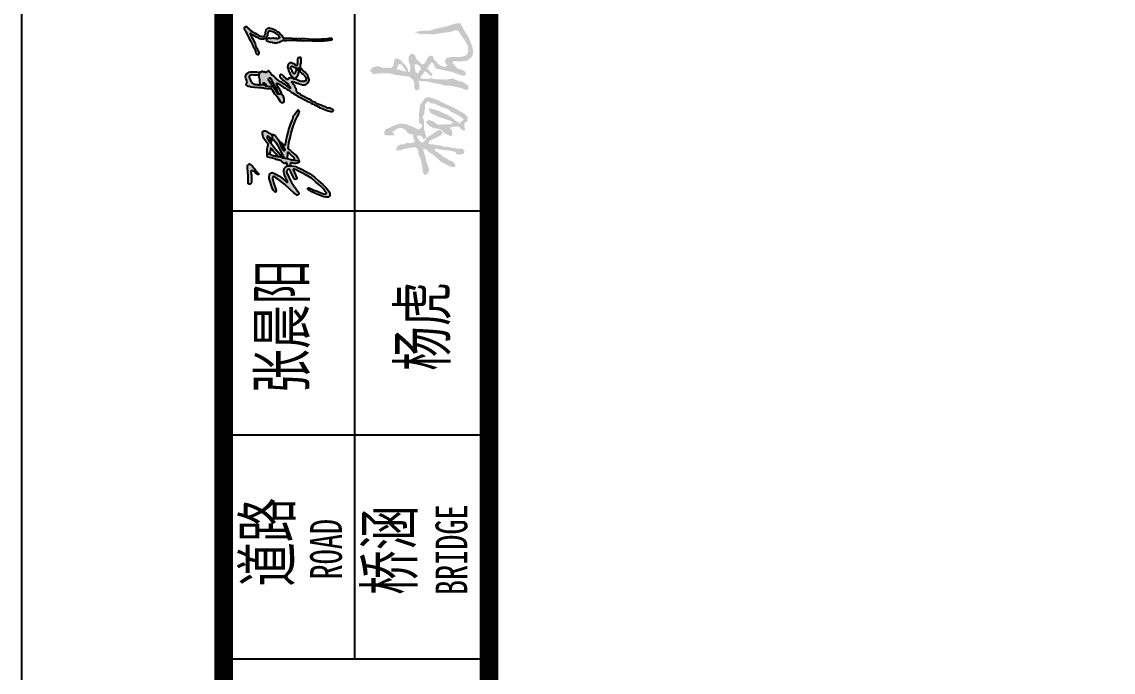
# Model space of a CAD drawing. Header units: millimetres. Extents: x 1621 to 2881, y 1542 to 1880.
# Drawn here: x 1621.2 to 1679.6, y 1617.6 to 1652.4 of the extents above; entities that cross this region are included whole.
import ezdxf

# ---------------------------------------------------------------- set-up
doc = ezdxf.new("R2010")
doc.units = ezdxf.units.MM
doc.styles.get("Standard").update_dxf_attribs({"font": '', "width": 0.7})
doc.styles.get('Standard').set_extended_font_data('仿宋_GB2312')

# ---------------------------------------------------------------- blocks, each defined once
blk = doc.blocks.new('tk')
for points in [[(12.548, -229.554), (12.532, -229.476), (12.502, -229.395), (12.438, -229.281), (12.405, -229.193), (12.367, -229.125), (12.335, -229.062), (12.305, -229.002), (12.282, -228.942), (12.248, -228.889), (12.194, -228.763), (12.143, -228.69), (12.093, -228.583), (12.054, -228.506), (12, -228.388), (11.975, -228.344), (11.963, -228.31), (11.933, -228.296), (11.926, -228.28), (11.924, -228.26), (11.921, -228.221), (11.921, -228.185), (11.934, -228.163), (11.952, -228.146), (11.973, -228.135), (11.994, -228.125), (12.022, -228.125), (12.04, -228.128), (12.049, -228.142), (12.056, -228.159), (12.065, -228.177), (12.087, -228.188), (12.105, -228.194), (12.136, -228.218), (12.153, -228.231), (12.177, -228.265), (12.222, -228.314), (12.252, -228.332), (12.278, -228.342), (12.294, -228.376), (12.308, -228.394), (12.335, -228.399), (12.394, -228.42), (12.431, -228.461), (12.484, -228.469), (12.571, -228.537), (12.65, -228.589), (12.703, -228.617), (12.759, -228.637), (12.801, -228.647), (12.873, -228.661), (12.915, -228.663), (12.95, -228.654), (12.971, -228.648), (12.989, -228.623), (13.009, -228.585), (13.038, -228.506), (13.046, -228.436), (13.06, -228.374), (13.07, -228.307), (13.087, -228.28), (13.11, -228.262), (13.148, -228.234), (13.176, -228.214), (13.214, -228.198), (13.247, -228.194), (13.295, -228.204), (13.378, -228.225), (13.442, -228.252), (13.535, -228.307), (13.587, -228.329), (13.625, -228.365), (13.75, -228.426), (13.858, -228.549), (13.889, -228.561), (13.898, -228.571), (13.902, -228.597), (13.929, -228.62), (13.945, -228.647), (13.949, -228.673), (13.962, -228.698), (13.976, -228.713), (13.997, -228.73), (14.02, -228.74), (14.046, -228.748), (14.08, -228.749), (14.11, -228.739), (14.156, -228.747), (14.195, -228.752), (14.294, -228.751), (14.342, -228.753), (14.367, -228.746), (14.385, -228.75), (14.427, -228.75), (14.463, -228.759), (14.499, -228.761), (14.56, -228.764), (14.601, -228.768), (14.659, -228.769), (14.71, -228.769), (14.737, -228.775), (14.767, -228.779), (14.798, -228.767), (14.826, -228.764), (14.862, -228.765), (14.889, -228.776), (14.933, -228.781), (14.968, -228.769), (15.052, -228.764), (15.163, -228.768), (15.34, -228.783), (15.585, -228.798), (15.732, -228.805), (15.797, -228.806), (15.942, -228.798), (16.061, -228.786), (16.194, -228.778), (16.263, -228.78), (16.384, -228.756), (16.45, -228.748), (16.526, -228.746), (16.573, -228.752), (16.594, -228.768), (16.602, -228.801), (16.59, -228.827), (16.573, -228.847), (16.547, -228.855), (16.506, -228.857), (16.449, -228.873), (16.361, -228.871), (16.317, -228.88), (16.168, -228.9), (16.091, -228.905), (15.953, -228.908), (15.756, -228.914), (15.564, -228.911), (15.302, -228.894), (15.088, -228.897), (14.721, -228.888), (14.325, -228.875), (14.159, -228.881), (14.099, -228.881), (14.054, -228.883), (14.018, -228.867), (13.981, -228.876), (13.911, -228.908), (13.782, -228.975), (13.676, -228.989), (13.623, -229.008), (13.532, -229.012), (13.454, -228.991), (13.394, -228.967), (13.311, -228.976), (13.261, -228.962), (13.166, -228.924), (13.106, -228.891), (13.092, -228.859), (13.107, -228.82), (13.13, -228.8), (13.178, -228.749), (13.218, -228.73), (13.271, -228.739), (13.368, -228.745), (13.453, -228.733), (13.504, -228.74), (13.564, -228.74), (13.625, -228.746), (13.658, -228.763), (13.717, -228.755), (13.76, -228.727), (13.805, -228.714), (13.816, -228.702), (13.8, -228.675), (13.763, -228.64), (13.728, -228.589), (13.691, -228.543), (13.639, -228.526), (13.585, -228.485), (13.504, -228.431), (13.422, -228.414), (13.369, -228.384), (13.283, -228.367), (13.232, -228.356), (13.2, -228.381), (13.182, -228.41), (13.164, -228.453), (13.156, -228.478), (13.141, -228.526), (13.152, -228.57), (13.144, -228.613), (13.122, -228.667), (13.1, -228.694), (13.062, -228.747), (13.024, -228.769), (12.986, -228.789), (12.931, -228.804), (12.857, -228.801), (12.794, -228.799), (12.738, -228.782), (12.708, -228.767), (12.654, -228.728), (12.518, -228.667), (12.391, -228.585), (12.33, -228.558), (12.281, -228.52), (12.248, -228.5), (12.222, -228.492), (12.214, -228.514), (12.215, -228.535), (12.237, -228.561), (12.259, -228.597), (12.294, -228.666), (12.378, -228.822), (12.491, -229.051), (12.514, -229.126), (12.529, -229.196), (12.583, -229.265), (12.613, -229.319), (12.621, -229.372), (12.654, -229.427), (12.679, -229.513), (12.689, -229.546), (12.686, -229.575), (12.676, -229.603), (12.666, -229.625), (12.656, -229.638), (12.641, -229.637), (12.614, -229.626), (12.592, -229.613), (12.576, -229.593), (12.56, -229.573)], [(14.908, -230.352), (14.906, -230.335), (14.911, -230.311), (14.912, -230.264), (14.912, -230.229), (14.913, -230.192), (14.924, -230.174), (14.926, -230.142), (14.927, -230.112), (14.949, -230.06), (14.948, -230.014), (14.949, -229.973), (14.954, -229.94), (14.946, -229.895), (14.943, -229.877), (14.944, -229.853), (14.947, -229.834), (14.939, -229.804), (14.932, -229.786), (14.912, -229.785), (14.883, -229.789), (14.858, -229.785), (14.836, -229.791), (14.807, -229.789), (14.784, -229.798), (14.766, -229.812), (14.758, -229.841), (14.764, -229.891), (14.761, -229.92), (14.76, -229.943), (14.756, -229.97), (14.749, -229.991), (14.746, -230.01), (14.748, -230.051), (14.748, -230.076), (14.743, -230.128), (14.743, -230.165), (14.743, -230.182), (14.721, -230.201), (14.703, -230.21), (14.683, -230.219), (14.659, -230.212), (14.648, -230.202), (14.637, -230.182), (14.626, -230.154), (14.613, -230.139), (14.59, -230.121), (14.55, -230.119), (14.521, -230.119), (14.486, -230.104), (14.456, -230.085), (14.432, -230.074), (14.404, -230.071), (14.38, -230.069), (14.35, -230.08), (14.341, -230.092), (14.31, -230.101), (14.293, -230.119), (14.262, -230.171), (14.244, -230.184), (14.247, -230.22), (14.24, -230.234), (14.227, -230.291), (14.238, -230.359), (14.248, -230.397), (14.277, -230.441), (14.279, -230.479), (14.292, -230.546), (14.32, -230.583), (14.341, -230.631), (14.383, -230.688), (14.408, -230.749), (14.451, -230.791), (14.469, -230.825), (14.489, -230.852), (14.513, -230.86), (14.551, -230.881), (14.591, -230.888), (14.625, -230.883), (14.657, -230.872), (14.684, -230.846), (14.716, -230.804), (14.784, -230.708), (14.811, -230.67), (14.812, -230.635), (14.811, -230.606), (14.822, -230.568), (14.837, -230.534), (14.847, -230.52), (14.858, -230.514), (14.702, -230.441), (14.683, -230.464), (14.673, -230.488), (14.656, -230.529), (14.635, -230.564), (14.631, -230.614), (14.593, -230.648), (14.572, -230.663), (14.554, -230.649), (14.515, -230.615), (14.481, -230.57), (14.468, -230.543), (14.469, -230.521), (14.463, -230.485), (14.444, -230.458), (14.403, -230.395), (14.382, -230.365), (14.377, -230.347), (14.383, -230.33), (14.39, -230.308), (14.407, -230.29), (14.412, -230.282), (14.417, -230.264), (14.425, -230.254), (14.437, -230.251), (14.459, -230.252), (14.502, -230.268), (14.511, -230.279), (14.546, -230.286), (14.569, -230.297), (14.635, -230.315), (14.666, -230.336), (14.69, -230.358)], [(12.01, -231.226), (12.024, -231.159), (12.052, -231.13), (12.063, -231.116), (12.059, -231.091), (12.049, -231.061), (12.017, -230.976), (11.998, -230.887), (11.978, -230.807), (11.965, -230.765), (11.971, -230.751), (11.976, -230.744), (11.986, -230.733), (12.003, -230.719), (12.011, -230.688), (12.026, -230.658), (12.041, -230.641), (12.056, -230.636), (12.072, -230.633), (12.08, -230.629), (12.087, -230.613), (12.091, -230.609), (12.1, -230.606), (12.115, -230.603), (12.156, -230.567), (12.194, -230.563), (12.247, -230.547), (12.328, -230.54), (12.473, -230.541), (12.563, -230.553), (12.643, -230.561), (12.71, -230.56), (12.74, -230.571), (12.668, -230.74), (12.652, -230.72), (12.626, -230.718), (12.608, -230.719), (12.496, -230.718), (12.423, -230.719), (12.337, -230.713), (12.273, -230.723), (12.193, -230.758), (12.169, -230.776), (12.162, -230.786), (12.176, -230.845), (12.197, -230.924), (12.24, -230.999), (12.261, -231.048), (12.273, -231.082), (12.304, -231.117), (12.336, -231.153), (12.375, -231.188), (12.409, -231.207), (12.443, -231.213), (12.463, -231.217), (12.496, -231.23), (12.523, -231.229), (12.547, -231.229), (12.573, -231.218), (12.6, -231.219), (12.612, -231.227), (12.651, -231.225), (12.67, -231.239), (12.707, -231.248), (12.729, -231.25), (12.762, -231.229), (12.951, -231.251), (12.964, -231.257), (12.996, -231.252), (13.01, -231.256), (13.024, -231.272), (13.043, -231.29), (13.465, -231.359), (13.596, -231.558), (13.689, -231.686), (13.692, -231.712), (13.695, -231.733), (13.706, -231.741), (13.724, -231.729), (13.733, -231.718), (13.907, -231.726), (13.966, -231.823), (14.026, -231.983), (14.031, -232.149), (14.006, -232.188), (13.972, -232.214), (13.891, -232.203), (13.847, -232.152), (13.794, -232.067), (13.735, -231.976), (13.664, -231.893), (13.589, -231.798), (13.541, -231.743), (13.497, -231.661), (13.438, -231.566), (13.402, -231.505), (13.381, -231.479), (13.356, -231.47), (13.33, -231.463), (13.273, -231.464), (13.172, -231.464), (13.131, -231.451), (13.068, -231.445), (12.996, -231.439), (12.937, -231.425), (12.891, -231.422), (12.84, -231.408), (12.768, -231.403), (12.664, -231.406), (12.471, -231.392), (12.284, -231.366), (12.239, -231.344), (12.178, -231.336), (12.112, -231.336), (12.076, -231.322), (12.035, -231.283), (12.018, -231.258)], [(12.668, -230.74), (12.693, -230.799), (12.702, -230.874), (12.716, -230.973), (12.724, -231.016), (12.728, -231.089), (12.735, -231.184), (12.762, -231.229), (12.951, -231.251), (12.946, -231.215), (12.94, -231.185), (12.934, -231.16), (12.938, -231.147), (12.943, -231.136), (12.956, -231.128), (12.97, -231.132), (12.99, -231.149), (13.011, -231.17), (13.038, -231.194), (13.052, -231.205), (13.052, -231.235), (13.051, -231.264), (13.043, -231.29), (13.465, -231.359), (13.438, -231.316), (13.406, -231.28), (13.36, -231.208), (13.318, -231.161), (13.27, -231.063), (13.239, -231.039), (13.229, -231.01), (13.218, -230.978), (13.2, -230.956), (13.204, -230.941), (13.223, -230.905), (13.247, -230.879), (13.262, -230.87), (13.287, -230.87), (13.303, -230.885), (13.342, -230.934), (13.362, -230.962), (13.367, -231.016), (13.416, -231.101), (13.467, -231.185), (13.5, -231.239), (13.535, -231.291), (13.559, -231.339), (13.608, -231.427), (13.639, -231.47), (13.641, -231.518), (13.665, -231.557), (13.674, -231.58), (13.67, -231.606), (13.669, -231.615), (13.68, -231.627), (13.698, -231.651), (13.717, -231.674), (13.727, -231.693), (13.733, -231.718), (13.907, -231.726), (13.894, -231.679), (13.844, -231.587), (13.823, -231.534), (13.807, -231.489), (13.742, -231.403), (13.714, -231.358), (13.684, -231.311), (13.665, -231.249), (13.628, -231.211), (13.627, -231.188), (13.628, -231.166), (13.642, -231.161), (13.664, -231.162), (13.684, -231.168), (13.718, -231.172), (13.761, -231.197), (13.778, -231.208), (13.822, -231.232), (13.865, -231.271), (13.918, -231.31), (13.985, -231.365), (14.091, -231.42), (14.144, -231.461), (14.208, -231.491), (14.319, -231.552), (14.367, -231.58), (14.424, -231.628), (14.484, -231.664), (14.55, -231.706), (14.635, -231.755), (14.698, -231.798), (14.739, -231.826), (14.829, -231.884), (14.921, -231.929), (15.078, -232.017), (15.182, -232.06), (15.3, -232.131), (15.39, -232.179), (15.498, -232.242), (15.605, -232.276), (15.673, -232.314), (15.782, -232.373), (15.888, -232.424), (15.973, -232.471), (16.099, -232.512), (16.168, -232.55), (16.291, -232.603), (16.401, -232.632), (16.46, -232.645), (16.494, -232.659), (16.541, -232.665), (16.577, -232.666), (16.626, -232.665), (16.651, -232.637), (16.664, -232.622), (16.674, -232.617), (16.679, -232.608), (16.674, -232.594), (16.648, -232.57), (16.621, -232.547), (16.577, -232.538), (16.552, -232.533), (16.516, -232.504), (16.445, -232.483), (16.399, -232.499), (16.362, -232.492), (16.275, -232.423), (16.171, -232.4), (16.094, -232.371), (15.996, -232.328), (15.806, -232.254), (15.714, -232.181), (15.589, -232.147), (15.479, -232.069), (15.228, -231.943), (15.062, -231.847), (15, -231.822), (14.936, -231.797), (14.877, -231.728), (14.8, -231.69), (14.722, -231.641), (14.697, -231.553), (14.681, -231.439), (14.624, -231.394), (14.61, -231.313), (14.583, -231.266), (14.54, -231.22), (14.503, -231.149), (14.48, -231.124), (14.461, -231.11), (14.461, -231.091), (14.473, -231.079), (14.49, -231.073), (14.513, -231.076), (14.558, -231.088), (14.597, -231.095), (14.657, -231.127), (14.684, -231.142), (14.716, -231.154), (14.792, -231.16), (14.835, -231.193), (14.92, -231.203), (15.042, -231.24), (15.127, -231.249), (15.152, -231.242), (15.224, -231.205), (15.271, -231.169), (15.328, -231.104), (15.362, -231.054), (15.375, -231.017), (15.384, -230.947), (15.364, -230.913), (15.333, -230.817), (15.305, -230.741), (15.248, -230.665), (15.197, -230.617), (15.159, -230.572), (15.03, -230.451), (14.967, -230.395), (14.94, -230.368), (14.908, -230.352), (14.858, -230.514), (14.884, -230.519), (14.922, -230.574), (14.977, -230.612), (15.061, -230.68), (15.133, -230.751), (15.176, -230.807), (15.213, -230.867), (15.214, -230.934), (15.209, -230.989), (15.213, -231.024), (15.199, -231.033), (15.15, -231.052), (15.114, -231.07), (15.049, -231.068), (14.999, -231.055), (14.933, -231.062), (14.879, -231.046), (14.813, -231.017), (14.75, -230.988), (14.713, -230.966), (14.676, -230.944), (14.659, -230.935), (14.631, -230.936), (14.61, -230.936), (14.599, -230.94), (14.582, -230.943), (14.562, -230.938), (14.543, -230.93), (14.504, -230.904), (14.487, -230.887), (14.468, -230.878), (14.436, -230.876), (14.397, -230.868), (14.38, -230.862), (14.361, -230.866), (14.339, -230.875), (14.319, -230.883), (14.301, -230.889), (14.273, -230.91), (14.256, -230.933), (14.239, -230.966), (14.212, -230.966), (14.193, -230.963), (14.178, -230.948), (14.137, -230.916), (14.123, -230.889), (14.099, -230.862), (14.065, -230.847), (14.02, -230.794), (13.986, -230.77), (13.93, -230.704), (13.871, -230.69), (13.854, -230.689), (13.84, -230.694), (13.821, -230.707), (13.809, -230.72), (13.808, -230.753), (13.811, -230.779), (13.817, -230.808), (13.836, -230.843), (13.852, -230.873), (13.877, -230.895), (13.913, -230.924), (13.94, -230.953), (13.978, -230.973), (14.028, -231.031), (14.081, -231.068), (14.138, -231.122), (14.195, -231.169), (14.214, -231.179), (14.236, -231.183), (14.254, -231.187), (14.259, -231.197), (14.253, -231.222), (14.252, -231.246), (14.26, -231.265), (14.286, -231.28), (14.298, -231.292), (14.303, -231.314), (14.309, -231.332), (14.328, -231.338), (14.342, -231.36), (14.349, -231.376), (14.366, -231.385), (14.378, -231.398), (14.386, -231.419), (14.38, -231.431), (14.358, -231.436), (14.338, -231.435), (14.324, -231.413), (14.302, -231.386), (14.29, -231.374), (14.252, -231.358), (14.229, -231.343), (14.209, -231.324), (14.169, -231.292), (14.134, -231.265), (14.119, -231.262), (14.104, -231.249), (14.097, -231.234), (14.075, -231.224), (14.036, -231.201), (14.005, -231.194), (13.994, -231.187), (13.982, -231.168), (13.958, -231.144), (13.944, -231.13), (13.84, -231.075), (13.787, -231.041), (13.744, -231.006), (13.704, -230.971), (13.668, -230.97), (13.65, -230.962), (13.637, -230.946), (13.628, -230.92), (13.611, -230.908), (13.596, -230.907), (13.592, -230.891), (13.589, -230.878), (13.58, -230.871), (13.572, -230.872), (13.563, -230.862), (13.563, -230.851), (13.52, -230.809), (13.488, -230.775), (13.462, -230.762), (13.416, -230.737), (13.408, -230.731), (13.401, -230.731), (13.393, -230.733), (13.383, -230.733), (13.379, -230.723), (13.379, -230.711), (13.361, -230.681), (13.353, -230.652), (13.327, -230.624), (13.285, -230.607), (13.273, -230.589), (13.273, -230.561), (13.262, -230.547), (13.232, -230.516), (13.217, -230.503), (13.192, -230.503), (13.177, -230.507), (13.159, -230.52), (13.12, -230.548), (13.097, -230.558), (13.087, -230.573), (13.08, -230.587), (13.061, -230.592), (13.038, -230.589), (13.014, -230.574), (12.97, -230.551), (12.948, -230.553), (12.93, -230.558), (12.905, -230.555), (12.898, -230.551), (12.9, -230.536), (12.89, -230.521), (12.874, -230.522), (12.853, -230.527), (12.843, -230.531), (12.837, -230.537), (12.822, -230.556), (12.796, -230.569), (12.773, -230.575), (12.756, -230.576), (12.74, -230.571)], [(14.908, -230.352), (14.858, -230.514), (14.702, -230.441), (14.701, -230.417), (14.689, -230.391), (14.682, -230.38), (14.685, -230.367), (14.69, -230.358)], [(13.418, -234.167), (13.443, -234.163), (13.457, -234.164), (13.473, -234.178), (13.506, -234.208), (13.55, -234.26), (13.609, -234.345), (13.659, -234.434), (13.761, -234.605), (13.883, -234.86), (13.969, -235.026), (14.005, -235.072), (14.014, -235.112), (14.005, -235.153), (14.271, -235.209), (14.224, -235.171), (14.215, -235.152), (14.223, -235.086), (14.23, -235.025), (14.236, -234.908), (14.231, -234.871), (14.236, -234.853), (14.241, -234.842), (14.253, -234.843), (14.267, -234.853), (14.312, -234.895), (14.397, -234.994), (14.465, -235.061), (14.536, -235.125), (14.577, -235.183), (14.583, -235.209), (14.576, -235.243), (14.57, -235.276), (14.837, -235.308), (14.822, -235.264), (14.802, -235.195), (14.782, -235.148), (14.736, -235.096), (14.693, -235.036), (14.609, -234.953), (14.537, -234.909), (14.429, -234.821), (14.337, -234.731), (14.295, -234.689), (14.271, -234.656), (14.256, -234.629), (14.268, -234.552), (14.298, -234.338), (14.344, -234.159), (14.411, -233.838), (14.466, -233.638), (14.516, -233.469), (14.558, -233.365), (14.65, -233.143), (14.742, -232.956), (14.808, -232.826), (14.832, -232.771), (14.852, -232.708), (14.858, -232.67), (14.851, -232.646), (14.837, -232.628), (14.812, -232.605), (14.794, -232.604), (14.776, -232.603), (14.742, -232.634), (14.715, -232.685), (14.646, -232.783), (14.593, -232.854), (14.535, -232.904), (14.509, -232.942), (14.502, -232.98), (14.487, -233.077), (14.451, -233.154), (14.394, -233.279), (14.363, -233.359), (14.326, -233.479), (14.281, -233.621), (14.252, -233.723), (14.203, -233.913), (14.168, -234.08), (14.138, -234.233), (14.127, -234.286), (14.121, -234.358), (14.103, -234.412), (14.089, -234.442), (14.078, -234.466), (14.07, -234.474), (14.056, -234.474), (14.041, -234.472), (14.031, -234.458), (13.998, -234.605), (14.018, -234.624), (14.042, -234.649), (14.062, -234.677), (14.077, -234.699), (14.077, -234.724), (14.066, -234.758), (14.047, -234.774), (14.029, -234.778), (14.012, -234.767), (14.003, -234.753), (13.971, -234.714), (13.951, -234.672), (13.922, -234.601), (13.902, -234.539), (13.787, -234.28), (13.726, -234.193), (13.681, -234.124), (13.633, -234.059), (13.577, -233.994), (13.541, -233.965), (13.509, -233.944), (13.482, -233.934), (13.455, -233.928), (13.427, -233.923), (13.385, -233.919)], [(13.128, -234.945), (13.135, -234.813), (13.14, -234.66), (13.155, -234.587), (13.174, -234.534), (13.179, -234.519), (13.178, -234.436), (13.16, -234.378), (13.09, -234.32), (13.043, -234.243), (12.983, -234.165), (12.926, -234.069), (12.891, -233.964), (12.875, -233.863), (12.882, -233.811), (12.89, -233.782), (12.903, -233.743), (12.925, -233.722), (12.948, -233.705), (12.99, -233.706), (13.039, -233.712), (13.079, -233.723), (13.112, -233.746), (13.203, -233.817), (13.295, -233.855), (13.385, -233.919), (13.418, -234.167), (13.295, -234.075), (13.226, -234.032), (13.191, -234.007), (13.162, -233.995), (13.145, -233.994), (13.133, -234.013), (13.131, -234.04), (13.14, -234.088), (13.177, -234.159), (13.2, -234.199), (13.226, -234.241), (13.359, -234.406), (13.477, -234.546), (13.596, -234.702), (13.819, -234.975), (13.904, -235.109), (13.726, -235.073), (13.664, -235.019), (13.594, -234.947), (13.476, -234.813), (13.41, -234.737), (13.363, -234.673), (13.343, -234.649), (13.32, -234.647), (13.304, -234.654), (13.304, -234.68), (13.302, -234.731), (13.287, -234.822), (13.257, -234.935), (13.194, -234.93), (13.156, -234.932)], [(13.345, -234.388), (13.342, -234.345), (13.35, -234.3), (13.352, -234.268), (13.373, -234.24), (13.388, -234.196), (13.418, -234.167), (13.295, -234.075), (13.284, -234.116), (13.256, -234.172), (13.242, -234.2), (13.226, -234.241)], [(13.998, -234.605), (13.972, -234.581), (13.942, -234.563), (13.926, -234.564), (13.911, -234.567), (13.902, -234.539), (13.787, -234.28), (13.826, -234.297), (13.867, -234.333), (13.935, -234.388), (13.979, -234.424), (14.031, -234.458)], [(14.227, -235.576), (14.198, -235.494), (14.191, -235.473), (14.193, -235.434), (14.173, -235.409), (14.131, -235.422), (14.099, -235.447), (14.051, -235.452), (14.005, -235.42), (13.941, -235.36), (13.886, -235.305), (13.819, -235.292), (13.722, -235.26), (13.657, -235.252), (13.535, -235.211), (13.409, -235.171), (13.255, -235.137), (13.176, -235.118), (13.128, -235.05), (13.128, -234.945), (13.156, -234.932), (13.194, -234.93), (13.24, -234.934), (13.257, -234.935), (13.295, -234.965), (13.323, -234.989), (13.352, -234.999), (13.408, -235.029), (13.478, -235.035), (13.541, -235.048), (13.595, -235.075), (13.663, -235.072), (13.726, -235.073), (13.765, -235.079), (13.841, -235.097), (13.904, -235.109), (13.921, -235.133), (13.928, -235.147), (13.953, -235.148), (13.994, -235.15), (14.271, -235.209), (14.339, -235.227), (14.4, -235.238), (14.441, -235.251), (14.515, -235.268), (14.57, -235.276), (14.837, -235.308), (14.841, -235.345), (14.823, -235.403), (14.79, -235.421), (14.743, -235.446), (14.642, -235.456), (14.559, -235.448), (14.503, -235.436), (14.455, -235.422), (14.434, -235.407), (14.399, -235.416), (14.377, -235.438), (14.37, -235.463), (14.382, -235.513), (14.402, -235.58)], [(12.109, -236.487), (12.116, -236.35), (12.111, -236.157), (12.094, -235.886), (12.081, -235.709), (12.085, -235.601), (12.105, -235.539), (12.146, -235.488), (12.188, -235.479), (12.229, -235.49), (12.283, -235.551), (12.338, -235.607), (12.445, -235.743), (12.511, -235.828), (12.603, -235.925), (12.68, -236.004), (12.681, -236.027), (12.667, -236.048), (12.626, -236.04), (12.561, -235.997), (12.51, -235.953), (12.439, -235.886), (12.392, -235.865), (12.348, -235.852), (12.301, -235.846), (12.282, -235.852), (12.271, -235.884), (12.261, -235.925), (12.271, -235.998), (12.287, -236.076), (12.289, -236.23), (12.291, -236.41), (12.286, -236.453), (12.262, -236.53), (12.228, -236.562), (12.169, -236.565), (12.14, -236.545), (12.115, -236.505)], [(13.545, -236.98), (13.462, -236.905), (13.417, -236.808), (13.361, -236.643), (13.291, -236.411), (13.239, -236.263), (13.243, -236.181), (13.251, -236.064), (13.283, -236.016), (13.317, -235.966), (13.371, -235.947), (13.404, -235.938), (13.441, -235.947), (13.492, -235.967), (13.557, -236.001), (13.784, -236.14), (13.942, -236.248), (14.061, -236.35), (14.143, -236.418), (14.17, -236.452), (14.181, -236.455), (14.195, -236.455), (14.209, -236.454), (14.215, -236.448), (14.222, -236.43), (14.22, -236.394), (14.173, -236.297), (14.085, -236.11), (14.039, -235.988), (14.028, -235.915), (14.023, -235.847), (14.021, -235.802), (14.041, -235.722), (14.095, -235.668), (14.16, -235.608), (14.193, -235.589), (14.227, -235.576), (14.402, -235.58), (14.545, -235.595), (14.66, -235.619), (14.745, -235.666), (14.869, -235.709), (15.013, -235.774), (15.167, -235.866), (15.39, -235.997), (15.555, -236.106), (15.682, -236.21), (15.886, -236.382), (16.117, -236.581), (16.287, -236.763), (16.429, -236.942), (16.487, -237.058), (16.493, -237.087), (16.49, -237.193), (16.401, -237.253), (16.294, -237.259), (16.165, -237.238), (16.02, -237.195), (15.721, -237.061), (15.516, -236.972), (15.409, -236.905), (15.324, -236.852), (15.3, -236.833), (15.296, -236.812), (15.301, -236.788), (15.314, -236.775), (15.339, -236.763), (15.364, -236.764), (15.48, -236.811), (15.622, -236.882), (15.805, -236.945), (15.971, -237.011), (16.06, -237.046), (16.165, -237.081), (16.233, -237.09), (16.277, -237.081), (16.298, -237.059), (16.299, -237.029), (16.244, -236.961), (16.126, -236.791), (16.004, -236.661), (15.921, -236.592), (15.718, -236.434), (15.497, -236.244), (15.17, -236.052), (14.848, -235.879), (14.697, -235.805), (14.624, -235.778), (14.571, -235.763), (14.549, -235.765), (14.529, -235.771), (14.532, -235.793), (14.539, -235.832), (14.619, -235.968), (14.674, -236.116), (14.714, -236.245), (14.711, -236.28), (14.681, -236.303), (14.635, -236.32), (14.587, -236.302), (14.57, -236.271), (14.522, -236.165), (14.445, -236.006), (14.379, -235.887), (14.363, -235.813), (14.323, -235.769), (14.289, -235.768), (14.241, -235.774), (14.206, -235.805), (14.183, -235.857), (14.175, -235.913), (14.192, -235.955), (14.3, -236.187), (14.44, -236.466), (14.565, -236.649), (14.671, -236.797), (14.779, -236.952), (14.814, -236.992), (14.831, -237.088), (14.735, -237.16), (14.568, -237.023), (14.385, -236.86), (14.052, -236.555), (13.763, -236.339), (13.54, -236.176), (13.481, -236.157), (13.456, -236.157), (13.443, -236.186), (13.426, -236.26), (13.471, -236.465), (13.563, -236.732), (13.608, -236.899), (13.592, -236.987)]]:
    blk.add_hatch(color=256).paths.add_polyline_path(points)
h = blk.add_hatch(color=256)
h.paths.add_polyline_path([(21.355, -233.568), (21.242, -233.642), (21.116, -233.584), (20.98, -233.51), (20.798, -233.445), (20.562, -233.348), (20.323, -233.326), (20.165, -233.335), (20.014, -233.402), (19.901, -233.427), (19.803, -233.473), (19.689, -233.541), (19.565, -233.589), (19.473, -233.608), (19.407, -233.745), (19.407, -233.91), (19.473, -233.956), (19.604, -233.956), (19.808, -233.954), (19.947, -233.938), (19.947, -233.871), (19.86, -233.807), (19.835, -233.738), (19.906, -233.737), (19.979, -233.691), (20.057, -233.613), (20.196, -233.557), (20.361, -233.559), (20.416, -233.609), (20.542, -233.644), (20.599, -233.769), (20.711, -233.851), (20.784, -233.851), (20.853, -233.916), (20.945, -233.908), (20.96, -233.984), (20.96, -234.108), (21.043, -234.203), (21.002, -234.32), (20.784, -234.374), (20.604, -234.35), (20.449, -234.436), (20.312, -234.421), (20.081, -234.535), (20.031, -234.744), (20.264, -234.753), (20.409, -234.687), (20.585, -234.661), (20.734, -234.621), (20.896, -234.599), (21.063, -234.599), (21.164, -234.661), (21.226, -234.806), (21.239, -235.004), (21.305, -235.118), (21.345, -235.236), (21.402, -235.456), (21.433, -235.698), (21.454, -235.891), (21.551, -236.067), (21.683, -236.028), (21.78, -235.913), (21.793, -235.768), (21.731, -235.575), (21.652, -235.351), (21.608, -235.135), (21.547, -234.92), (21.485, -234.74), (21.49, -234.661), (21.626, -234.696), (21.771, -234.827), (21.994, -234.976), (22.237, -235.187), (22.435, -235.361), (22.603, -235.461), (22.771, -235.535), (22.995, -235.641), (23.162, -235.647), (23.212, -235.523), (23.063, -235.343), (22.876, -235.281), (22.696, -235.156), (22.504, -235.057), (22.305, -234.877), (22.187, -234.821), (22.088, -234.734), (22.137, -234.659), (22.423, -234.715), (22.678, -234.74), (22.932, -234.777), (23.193, -234.827), (23.262, -234.951), (23.473, -234.982), (23.641, -234.933), (23.701, -234.812), (23.597, -234.664), (23.311, -234.664), (23.124, -234.625), (22.806, -234.576), (22.542, -234.543), (22.377, -234.477), (22.174, -234.471), (22.031, -234.427), (21.883, -234.433), (21.773, -234.4), (21.8, -234.257), (21.938, -234.191), (22.229, -234.048), (22.41, -233.949), (22.52, -233.883), (22.481, -233.707), (22.311, -233.663), (22.157, -233.751), (21.91, -233.927), (21.685, -234.064), (21.57, -234.218), (21.537, -234.312), (21.372, -234.317), (21.295, -234.257), (21.196, -234.108), (21.147, -233.96), (21.261, -233.962), (21.382, -233.981), (21.449, -234.083), (21.535, -234.149), (21.587, -234.11), (21.639, -234.06), (21.647, -233.979), (21.593, -233.862), (21.554, -233.698), (21.525, -233.536), (21.52, -233.403), (21.52, -233.155), (21.486, -233.057), (21.463, -232.935), (21.541, -232.834), (21.541, -232.716), (21.579, -232.514), (21.579, -232.282), (21.69, -232.152), (21.793, -232.152), (21.926, -232.24), (22.113, -232.247), (22.254, -232.335), (22.543, -232.457), (22.768, -232.522), (22.981, -232.689), (23.237, -232.811), (23.496, -232.964), (23.663, -233.113), (23.554, -233.175), (23.433, -233.313), (23.256, -233.193), (23.054, -233.029), (22.899, -232.913), (22.735, -232.831), (22.468, -232.719), (22.3, -232.632), (21.929, -232.52), (21.757, -232.52), (21.856, -232.719), (22.033, -232.831), (22.304, -232.956), (22.584, -233.055), (22.95, -233.175), (23.071, -233.275), (22.955, -233.348), (22.8, -233.365), (22.64, -233.365), (22.477, -233.365), (22.313, -233.391), (22.179, -233.322), (22.033, -233.206), (21.826, -233.132), (21.684, -233.163), (21.645, -233.292), (21.826, -233.451), (22.046, -233.568), (22.284, -233.594), (22.406, -233.637), (22.495, -233.666), (22.57, -233.803), (22.781, -233.917), (23.008, -234.002), (23.055, -233.813), (22.984, -233.646), (22.9, -233.547), (22.999, -233.509), (23.148, -233.485), (23.312, -233.485), (23.394, -233.483), (23.507, -233.613), (23.653, -233.709), (23.755, -233.668), (23.706, -233.582), (23.706, -233.486), (23.679, -233.424), (23.679, -233.321), (23.773, -233.221), (23.864, -233.199), (23.871, -232.978), (23.712, -232.801), (23.441, -232.649), (23.251, -232.541), (22.977, -232.394), (22.767, -232.313), (22.512, -232.188), (22.305, -232.083), (22.134, -232.01), (21.888, -231.929), (21.685, -231.909), (21.536, -232.002), (21.522, -232.059), (21.454, -232.146), (21.353, -232.265), (21.303, -232.384), (21.283, -232.563), (21.267, -232.742), (21.262, -232.969), (21.259, -233.054), (21.258, -233.103), (21.25, -233.266), (21.276, -233.32), (21.332, -233.309), (21.401, -233.358), (21.429, -233.454)])
h.paths.add_polyline_path([(20.851, -229.558), (20.702, -229.747), (20.702, -229.97), (20.773, -230.153), (20.796, -230.336), (20.771, -230.536), (20.676, -230.536), (20.662, -230.402), (20.548, -230.196), (20.396, -230.064), (20.299, -229.93), (20.051, -229.821), (19.949, -229.892), (19.915, -230.056), (19.878, -230.206), (19.804, -230.317), (19.5, -230.318), (19.284, -230.318), (19.065, -230.237), (18.791, -230.309), (18.629, -230.489), (18.802, -230.666), (19.225, -230.632), (19.673, -230.624), (20.063, -230.732), (20.375, -230.752), (20.567, -230.781), (20.751, -230.802), (20.837, -230.896), (20.951, -230.99), (21, -231.121), (21.013, -231.403), (21.062, -231.525), (21.197, -231.534), (21.29, -231.439), (21.274, -231.227), (21.242, -231.066), (21.252, -231.021), (21.384, -231.053), (21.684, -231.065), (21.911, -231.11), (22.112, -231.158), (22.381, -231.198), (22.651, -231.29), (22.943, -231.29), (23.218, -231.35), (23.531, -231.417), (23.698, -231.498), (23.896, -231.498), (23.896, -231.29), (23.632, -231.112), (23.333, -231.021), (23.039, -230.899), (22.709, -230.96), (22.401, -230.956), (22.16, -230.946), (21.869, -230.888), (21.734, -230.938), (21.62, -230.921), (21.483, -230.921), (21.378, -230.904), (21.336, -230.82), (21.388, -230.761), (21.493, -230.643), (21.524, -230.559), (21.575, -230.516), (21.653, -230.562), (21.772, -230.662), (21.837, -230.742), (21.973, -230.776), (21.971, -230.662), (21.847, -230.521), (21.731, -230.4), (21.656, -230.4), (21.753, -230.289), (21.854, -230.124), (21.937, -230.026), (22.025, -230.093), (22.095, -230.265), (22.187, -230.369), (22.513, -230.446), (22.979, -230.542), (23.231, -230.63), (23.492, -230.726), (23.68, -230.758), (23.79, -230.661), (23.697, -230.513), (23.57, -230.447), (23.314, -230.365), (23.196, -230.234), (23.061, -230.079), (23.061, -229.997), (23.213, -229.982), (23.481, -229.999), (23.869, -229.938), (24.094, -229.725), (24.171, -229.461), (24.103, -229.176), (23.979, -228.852), (23.852, -228.593), (23.724, -228.41), (23.571, -228.124), (23.46, -227.933), (23.166, -227.972), (22.811, -228.098), (22.478, -228.168), (22.095, -228.255), (21.834, -228.343), (21.494, -228.347), (21.205, -228.381), (21.016, -228.469), (21.167, -228.469), (21.347, -228.536), (21.641, -228.519), (21.951, -228.548), (22.169, -228.519), (22.408, -228.481), (22.668, -228.443), (22.924, -228.418), (23.217, -228.318), (23.372, -228.36), (23.469, -228.532), (23.676, -228.813), (23.794, -228.988), (23.872, -229.199), (23.896, -229.456), (23.807, -229.662), (23.522, -229.746), (23.055, -229.746), (22.749, -229.799), (22.632, -229.986), (22.689, -230.101), (22.777, -230.188), (22.694, -230.278), (22.492, -230.244), (22.305, -230.147), (22.162, -229.99), (22.043, -229.859), (22.021, -229.717), (21.863, -229.677), (21.737, -229.777), (21.648, -229.936), (21.575, -230.091), (21.426, -230.162), (21.271, -230.014), (21.132, -229.878), (21.032, -229.632)])
h.paths.add_polyline_path([(21.077, -230.563), (21.026, -230.283), (21.028, -230.161), (21.139, -230.134), (21.234, -230.202), (21.327, -230.281), (21.364, -230.396), (21.273, -230.514), (21.192, -230.636)], flags=16)
h.paths.add_polyline_path([(20.56, -230.544), (20.432, -230.517), (20.207, -230.428), (20.094, -230.428), (20.076, -230.391), (20.126, -230.228), (20.215, -230.122), (20.333, -230.174), (20.417, -230.3), (20.526, -230.428)], flags=16)
for p, q in [((17.8, -10), (17.8, -262)), ((25, -238), (10.8, -238)), ((25, -250), (10.8, -250)), ((25, -262), (10.8, -262))]:
    blk.add_line(p, q)
at = {"color": 7, "true_color": 0xffffff, "flags": 128}
blk.add_lwpolyline([(420, -297), (0, -297), (0, 0), (420, 0)], close=True, dxfattribs=at)
at = {"const_width": 1}
blk.add_lwpolyline([(25, -287), (10.8, -287), (10.8, -10), (25, -10)], dxfattribs=at)
at = {"const_width": 1, "flags": 128}
blk.add_lwpolyline([(410, -10), (25, -10), (25, -287), (410, -287)], close=True, dxfattribs=at)
for points in [[(12.548, -229.554), (12.532, -229.476), (12.502, -229.395), (12.438, -229.281), (12.405, -229.193), (12.367, -229.125), (12.335, -229.062), (12.305, -229.002), (12.282, -228.942), (12.248, -228.889), (12.194, -228.763), (12.143, -228.69), (12.093, -228.583), (12.054, -228.506), (12, -228.388), (11.975, -228.344), (11.963, -228.31), (11.933, -228.296), (11.926, -228.28), (11.924, -228.26), (11.921, -228.221), (11.921, -228.185), (11.934, -228.163), (11.952, -228.146), (11.973, -228.135), (11.994, -228.125), (12.022, -228.125), (12.04, -228.128), (12.049, -228.142), (12.056, -228.159), (12.065, -228.177), (12.087, -228.188), (12.105, -228.194), (12.136, -228.218), (12.153, -228.231), (12.177, -228.265), (12.222, -228.314), (12.252, -228.332), (12.278, -228.342), (12.294, -228.376), (12.308, -228.394), (12.335, -228.399), (12.394, -228.42), (12.431, -228.461), (12.484, -228.469), (12.571, -228.537), (12.65, -228.589), (12.703, -228.617), (12.759, -228.637), (12.801, -228.647), (12.873, -228.661), (12.915, -228.663), (12.95, -228.654), (12.971, -228.648), (12.989, -228.623), (13.009, -228.585), (13.038, -228.506), (13.046, -228.436), (13.06, -228.374), (13.07, -228.307), (13.087, -228.28), (13.11, -228.262), (13.148, -228.234), (13.176, -228.214), (13.214, -228.198), (13.247, -228.194), (13.295, -228.204), (13.378, -228.225), (13.442, -228.252), (13.535, -228.307), (13.587, -228.329), (13.625, -228.365), (13.75, -228.426), (13.858, -228.549), (13.889, -228.561), (13.898, -228.571), (13.902, -228.597), (13.929, -228.62), (13.945, -228.647), (13.949, -228.673), (13.962, -228.698), (13.976, -228.713), (13.997, -228.73), (14.02, -228.74), (14.046, -228.748), (14.08, -228.749), (14.11, -228.739), (14.156, -228.747), (14.195, -228.752), (14.294, -228.751), (14.342, -228.753), (14.367, -228.746), (14.385, -228.75), (14.427, -228.75), (14.463, -228.759), (14.499, -228.761), (14.56, -228.764), (14.601, -228.768), (14.659, -228.769), (14.71, -228.769), (14.737, -228.775), (14.767, -228.779), (14.798, -228.767), (14.826, -228.764), (14.862, -228.765), (14.889, -228.776), (14.933, -228.781), (14.968, -228.769), (15.052, -228.764), (15.163, -228.768), (15.34, -228.783), (15.585, -228.798), (15.732, -228.805), (15.797, -228.806), (15.942, -228.798), (16.061, -228.786), (16.194, -228.778), (16.263, -228.78), (16.384, -228.756), (16.45, -228.748), (16.526, -228.746), (16.573, -228.752), (16.594, -228.768), (16.602, -228.801), (16.59, -228.827), (16.573, -228.847), (16.547, -228.855), (16.506, -228.857), (16.449, -228.873), (16.361, -228.871), (16.317, -228.88), (16.168, -228.9), (16.091, -228.905), (15.953, -228.908), (15.756, -228.914), (15.564, -228.911), (15.302, -228.894), (15.088, -228.897), (14.721, -228.888), (14.325, -228.875), (14.159, -228.881), (14.099, -228.881), (14.054, -228.883), (14.018, -228.867), (13.981, -228.876), (13.911, -228.908), (13.782, -228.975), (13.676, -228.989), (13.623, -229.008), (13.532, -229.012), (13.454, -228.991), (13.394, -228.967), (13.311, -228.976), (13.261, -228.962), (13.166, -228.924), (13.106, -228.891), (13.092, -228.859), (13.107, -228.82), (13.13, -228.8), (13.178, -228.749), (13.218, -228.73), (13.271, -228.739), (13.368, -228.745), (13.453, -228.733), (13.504, -228.74), (13.564, -228.74), (13.625, -228.746), (13.658, -228.763), (13.717, -228.755), (13.76, -228.727), (13.805, -228.714), (13.816, -228.702), (13.8, -228.675), (13.763, -228.64), (13.728, -228.589), (13.691, -228.543), (13.639, -228.526), (13.585, -228.485), (13.504, -228.431), (13.422, -228.414), (13.369, -228.384), (13.283, -228.367), (13.232, -228.356), (13.2, -228.381), (13.182, -228.41), (13.164, -228.453), (13.156, -228.478), (13.141, -228.526), (13.152, -228.57), (13.144, -228.613), (13.122, -228.667), (13.1, -228.694), (13.062, -228.747), (13.024, -228.769), (12.986, -228.789), (12.931, -228.804), (12.857, -228.801), (12.794, -228.799), (12.738, -228.782), (12.708, -228.767), (12.654, -228.728), (12.518, -228.667), (12.391, -228.585), (12.33, -228.558), (12.281, -228.52), (12.248, -228.5), (12.222, -228.492), (12.214, -228.514), (12.215, -228.535), (12.237, -228.561), (12.259, -228.597), (12.294, -228.666), (12.378, -228.822), (12.491, -229.051), (12.514, -229.126), (12.529, -229.196), (12.583, -229.265), (12.613, -229.319), (12.621, -229.372), (12.654, -229.427), (12.679, -229.513), (12.689, -229.546), (12.686, -229.575), (12.676, -229.603), (12.666, -229.625), (12.656, -229.638), (12.641, -229.637), (12.614, -229.626), (12.592, -229.613), (12.576, -229.593), (12.56, -229.573), (12.548, -229.554)], [(14.908, -230.352), (14.906, -230.335), (14.911, -230.311), (14.912, -230.264), (14.912, -230.229), (14.913, -230.192), (14.924, -230.174), (14.926, -230.142), (14.927, -230.112), (14.949, -230.06), (14.948, -230.014), (14.949, -229.973), (14.954, -229.94), (14.946, -229.895), (14.943, -229.877), (14.944, -229.853), (14.947, -229.834), (14.939, -229.804), (14.932, -229.786), (14.912, -229.785), (14.883, -229.789), (14.858, -229.785), (14.836, -229.791), (14.807, -229.789), (14.784, -229.798), (14.766, -229.812), (14.766, -229.812), (14.758, -229.841), (14.764, -229.891), (14.764, -229.891), (14.764, -229.891), (14.761, -229.92), (14.76, -229.943), (14.756, -229.97), (14.749, -229.991), (14.746, -230.01), (14.748, -230.051), (14.748, -230.076), (14.743, -230.128), (14.743, -230.165), (14.743, -230.182), (14.721, -230.201), (14.703, -230.21), (14.683, -230.219), (14.659, -230.212), (14.648, -230.202), (14.637, -230.182), (14.626, -230.154), (14.613, -230.139), (14.59, -230.121), (14.55, -230.119), (14.521, -230.119), (14.486, -230.104), (14.456, -230.085), (14.432, -230.074), (14.404, -230.071), (14.38, -230.069), (14.35, -230.08), (14.341, -230.092), (14.31, -230.101), (14.293, -230.119), (14.262, -230.171), (14.244, -230.184), (14.247, -230.22), (14.24, -230.234), (14.227, -230.291), (14.238, -230.359), (14.248, -230.397), (14.277, -230.441), (14.279, -230.479), (14.292, -230.546), (14.32, -230.583), (14.341, -230.631), (14.383, -230.688), (14.408, -230.749), (14.451, -230.791), (14.469, -230.825), (14.489, -230.852), (14.513, -230.86), (14.551, -230.881), (14.591, -230.888), (14.625, -230.883), (14.657, -230.872), (14.684, -230.846), (14.716, -230.804), (14.784, -230.708), (14.811, -230.67), (14.812, -230.635), (14.811, -230.606), (14.822, -230.568), (14.837, -230.534), (14.847, -230.52), (14.858, -230.514), (14.702, -230.441), (14.683, -230.464), (14.673, -230.488), (14.656, -230.529), (14.635, -230.564), (14.631, -230.614), (14.593, -230.648), (14.572, -230.663), (14.554, -230.649), (14.515, -230.615), (14.481, -230.57), (14.468, -230.543), (14.469, -230.521), (14.463, -230.485), (14.444, -230.458), (14.403, -230.395), (14.382, -230.365), (14.377, -230.347), (14.383, -230.33), (14.39, -230.308), (14.407, -230.29), (14.412, -230.282), (14.417, -230.264), (14.425, -230.254), (14.437, -230.251), (14.459, -230.252), (14.502, -230.268), (14.511, -230.279), (14.546, -230.286), (14.569, -230.297), (14.635, -230.315), (14.666, -230.336), (14.69, -230.358), (14.908, -230.352)], [(12.01, -231.226), (12.024, -231.159), (12.052, -231.13), (12.063, -231.116), (12.059, -231.091), (12.049, -231.061), (12.017, -230.976), (11.998, -230.887), (11.978, -230.807), (11.965, -230.765), (11.971, -230.751), (11.976, -230.744), (11.986, -230.733), (12.003, -230.719), (12.011, -230.688), (12.026, -230.658), (12.041, -230.641), (12.056, -230.636), (12.072, -230.633), (12.08, -230.629), (12.087, -230.613), (12.091, -230.609), (12.1, -230.606), (12.115, -230.603), (12.156, -230.567), (12.194, -230.563), (12.247, -230.547), (12.328, -230.54), (12.473, -230.541), (12.563, -230.553), (12.643, -230.561), (12.71, -230.56), (12.74, -230.571), (12.668, -230.74), (12.652, -230.72), (12.626, -230.718), (12.608, -230.719), (12.496, -230.718), (12.423, -230.719), (12.337, -230.713), (12.273, -230.723), (12.193, -230.758), (12.169, -230.776), (12.162, -230.786), (12.176, -230.845), (12.197, -230.924), (12.24, -230.999), (12.261, -231.048), (12.273, -231.082), (12.304, -231.117), (12.336, -231.153), (12.375, -231.188), (12.409, -231.207), (12.443, -231.213), (12.463, -231.217), (12.496, -231.23), (12.523, -231.229), (12.547, -231.229), (12.573, -231.218), (12.6, -231.219), (12.612, -231.227), (12.651, -231.225), (12.67, -231.239), (12.707, -231.248), (12.729, -231.25), (12.762, -231.229), (12.951, -231.251), (12.964, -231.257), (12.996, -231.252), (13.01, -231.256), (13.024, -231.272), (13.043, -231.29), (13.465, -231.359), (13.596, -231.558), (13.689, -231.686), (13.692, -231.712), (13.695, -231.733), (13.706, -231.741), (13.724, -231.729), (13.733, -231.718), (13.907, -231.726), (13.966, -231.823), (14.026, -231.983), (14.031, -232.149), (14.006, -232.188), (13.972, -232.214), (13.891, -232.203), (13.847, -232.152), (13.794, -232.067), (13.735, -231.976), (13.664, -231.893), (13.589, -231.798), (13.541, -231.743), (13.497, -231.661), (13.438, -231.566), (13.402, -231.505), (13.381, -231.479), (13.356, -231.47), (13.33, -231.463), (13.273, -231.464), (13.172, -231.464), (13.131, -231.451), (13.068, -231.445), (12.996, -231.439), (12.937, -231.425), (12.891, -231.422), (12.84, -231.408), (12.768, -231.403), (12.664, -231.406), (12.471, -231.392), (12.284, -231.366), (12.239, -231.344), (12.178, -231.336), (12.112, -231.336), (12.076, -231.322), (12.035, -231.283), (12.018, -231.258), (12.01, -231.226)], [(12.668, -230.74), (12.693, -230.799), (12.702, -230.874), (12.716, -230.973), (12.724, -231.016), (12.728, -231.089), (12.735, -231.184), (12.762, -231.229), (12.951, -231.251), (12.946, -231.215), (12.94, -231.185), (12.934, -231.16), (12.938, -231.147), (12.943, -231.136), (12.956, -231.128), (12.97, -231.132), (12.99, -231.149), (13.011, -231.17), (13.038, -231.194), (13.052, -231.205), (13.052, -231.235), (13.051, -231.264), (13.043, -231.29), (13.465, -231.359), (13.438, -231.316), (13.406, -231.28), (13.36, -231.208), (13.318, -231.161), (13.27, -231.063), (13.239, -231.039), (13.229, -231.01), (13.218, -230.978), (13.2, -230.956), (13.204, -230.941), (13.223, -230.905), (13.247, -230.879), (13.262, -230.87), (13.287, -230.87), (13.303, -230.885), (13.342, -230.934), (13.362, -230.962), (13.367, -231.016), (13.416, -231.101), (13.467, -231.185), (13.5, -231.239), (13.535, -231.291), (13.559, -231.339), (13.608, -231.427), (13.639, -231.47), (13.641, -231.518), (13.665, -231.557), (13.674, -231.58), (13.67, -231.606), (13.669, -231.615), (13.68, -231.627), (13.698, -231.651), (13.717, -231.674), (13.727, -231.693), (13.733, -231.718), (13.907, -231.726), (13.894, -231.679), (13.844, -231.587), (13.823, -231.534), (13.807, -231.489), (13.742, -231.403), (13.714, -231.358), (13.684, -231.311), (13.665, -231.249), (13.628, -231.211), (13.627, -231.188), (13.628, -231.166), (13.642, -231.161), (13.664, -231.162), (13.684, -231.168), (13.718, -231.172), (13.761, -231.197), (13.778, -231.208), (13.822, -231.232), (13.865, -231.271), (13.918, -231.31), (13.985, -231.365), (14.091, -231.42), (14.144, -231.461), (14.208, -231.491), (14.319, -231.552), (14.367, -231.58), (14.424, -231.628), (14.484, -231.664), (14.55, -231.706), (14.635, -231.755), (14.698, -231.798), (14.739, -231.826), (14.829, -231.884), (14.921, -231.929), (15.078, -232.017), (15.182, -232.06), (15.3, -232.131), (15.39, -232.179), (15.498, -232.242), (15.605, -232.276), (15.673, -232.314), (15.782, -232.373), (15.888, -232.424), (15.973, -232.471), (16.099, -232.512), (16.168, -232.55), (16.291, -232.603), (16.401, -232.632), (16.46, -232.645), (16.494, -232.659), (16.541, -232.665), (16.577, -232.666), (16.626, -232.665), (16.651, -232.637), (16.664, -232.622), (16.674, -232.617), (16.679, -232.608), (16.674, -232.594), (16.648, -232.57), (16.621, -232.547), (16.577, -232.538), (16.552, -232.533), (16.516, -232.504), (16.445, -232.483), (16.399, -232.499), (16.362, -232.492), (16.275, -232.423), (16.171, -232.4), (16.094, -232.371), (15.996, -232.328), (15.806, -232.254), (15.714, -232.181), (15.589, -232.147), (15.479, -232.069), (15.228, -231.943), (15.062, -231.847), (15, -231.822), (14.936, -231.797), (14.877, -231.728), (14.8, -231.69), (14.722, -231.641), (14.697, -231.553), (14.681, -231.439), (14.624, -231.394), (14.61, -231.313), (14.583, -231.266), (14.54, -231.22), (14.503, -231.149), (14.48, -231.124), (14.461, -231.11), (14.461, -231.091), (14.473, -231.079), (14.49, -231.073), (14.513, -231.076), (14.558, -231.088), (14.597, -231.095), (14.657, -231.127), (14.684, -231.142), (14.716, -231.154), (14.792, -231.16), (14.835, -231.193), (14.92, -231.203), (15.042, -231.24), (15.127, -231.249), (15.152, -231.242), (15.224, -231.205), (15.271, -231.169), (15.328, -231.104), (15.362, -231.054), (15.375, -231.017), (15.384, -230.947), (15.364, -230.913), (15.333, -230.817), (15.305, -230.741), (15.248, -230.665), (15.197, -230.617), (15.159, -230.572), (15.03, -230.451), (14.967, -230.395), (14.94, -230.368), (14.908, -230.352), (14.858, -230.514), (14.884, -230.519), (14.922, -230.574), (14.977, -230.612), (15.061, -230.68), (15.133, -230.751), (15.176, -230.807), (15.213, -230.867), (15.214, -230.934), (15.209, -230.989), (15.213, -231.024), (15.199, -231.033), (15.15, -231.052), (15.114, -231.07), (15.049, -231.068), (14.999, -231.055), (14.933, -231.062), (14.879, -231.046), (14.813, -231.017), (14.75, -230.988), (14.713, -230.966), (14.676, -230.944), (14.659, -230.935), (14.631, -230.936), (14.61, -230.936), (14.599, -230.94), (14.582, -230.943), (14.562, -230.938), (14.543, -230.93), (14.504, -230.904), (14.487, -230.887), (14.468, -230.878), (14.436, -230.876), (14.397, -230.868), (14.38, -230.862), (14.361, -230.866), (14.339, -230.875), (14.319, -230.883), (14.301, -230.889), (14.273, -230.91), (14.256, -230.933), (14.239, -230.966), (14.212, -230.966), (14.193, -230.963), (14.178, -230.948), (14.137, -230.916), (14.123, -230.889), (14.099, -230.862), (14.065, -230.847), (14.02, -230.794), (13.986, -230.77), (13.93, -230.704), (13.871, -230.69), (13.854, -230.689), (13.84, -230.694), (13.821, -230.707), (13.809, -230.72), (13.808, -230.753), (13.811, -230.779), (13.817, -230.808), (13.836, -230.843), (13.852, -230.873), (13.877, -230.895), (13.913, -230.924), (13.94, -230.953), (13.978, -230.973), (14.028, -231.031), (14.081, -231.068), (14.138, -231.122), (14.195, -231.169), (14.214, -231.179), (14.236, -231.183), (14.254, -231.187), (14.259, -231.197), (14.253, -231.222), (14.252, -231.246), (14.26, -231.265), (14.286, -231.28), (14.298, -231.292), (14.303, -231.314), (14.309, -231.332), (14.328, -231.338), (14.342, -231.36), (14.349, -231.376), (14.366, -231.385), (14.378, -231.398), (14.386, -231.419), (14.38, -231.431), (14.358, -231.436), (14.338, -231.435), (14.324, -231.413), (14.302, -231.386), (14.29, -231.374), (14.252, -231.358), (14.229, -231.343), (14.209, -231.324), (14.169, -231.292), (14.134, -231.265), (14.119, -231.262), (14.104, -231.249), (14.097, -231.234), (14.075, -231.224), (14.036, -231.201), (14.005, -231.194), (13.994, -231.187), (13.982, -231.168), (13.958, -231.144), (13.944, -231.13), (13.84, -231.075), (13.787, -231.041), (13.744, -231.006), (13.704, -230.971), (13.668, -230.97), (13.65, -230.962), (13.637, -230.946), (13.628, -230.92), (13.611, -230.908), (13.596, -230.907), (13.592, -230.891), (13.589, -230.878), (13.58, -230.871), (13.572, -230.872), (13.563, -230.862), (13.563, -230.851), (13.52, -230.809), (13.488, -230.775), (13.462, -230.762), (13.416, -230.737), (13.408, -230.731), (13.401, -230.731), (13.393, -230.733), (13.383, -230.733), (13.379, -230.723), (13.379, -230.711), (13.361, -230.681), (13.353, -230.652), (13.327, -230.624), (13.285, -230.607), (13.273, -230.589), (13.273, -230.561), (13.262, -230.547), (13.232, -230.516), (13.217, -230.503), (13.192, -230.503), (13.177, -230.507), (13.159, -230.52), (13.12, -230.548), (13.097, -230.558), (13.087, -230.573), (13.08, -230.587), (13.061, -230.592), (13.038, -230.589), (13.014, -230.574), (12.97, -230.551), (12.948, -230.553), (12.93, -230.558), (12.905, -230.555), (12.898, -230.551), (12.9, -230.536), (12.89, -230.521), (12.874, -230.522), (12.853, -230.527), (12.843, -230.531), (12.837, -230.537), (12.822, -230.556), (12.796, -230.569), (12.773, -230.575), (12.756, -230.576), (12.74, -230.571), (12.668, -230.74)], [(14.908, -230.352), (14.858, -230.514), (14.702, -230.441), (14.701, -230.417), (14.689, -230.391), (14.682, -230.38), (14.685, -230.367), (14.69, -230.358), (14.908, -230.352)], [(13.418, -234.167), (13.443, -234.163), (13.457, -234.164), (13.473, -234.178), (13.506, -234.208), (13.55, -234.26), (13.609, -234.345), (13.659, -234.434), (13.761, -234.605), (13.883, -234.86), (13.969, -235.026), (14.005, -235.072), (14.014, -235.112), (14.005, -235.153), (14.271, -235.209), (14.224, -235.171), (14.215, -235.152), (14.223, -235.086), (14.23, -235.025), (14.236, -234.908), (14.231, -234.871), (14.236, -234.853), (14.241, -234.842), (14.253, -234.843), (14.267, -234.853), (14.312, -234.895), (14.397, -234.994), (14.465, -235.061), (14.536, -235.125), (14.577, -235.183), (14.583, -235.209), (14.576, -235.243), (14.57, -235.276), (14.837, -235.308), (14.822, -235.264), (14.802, -235.195), (14.782, -235.148), (14.736, -235.096), (14.693, -235.036), (14.609, -234.953), (14.537, -234.909), (14.429, -234.821), (14.337, -234.731), (14.295, -234.689), (14.271, -234.656), (14.256, -234.629), (14.268, -234.552), (14.298, -234.338), (14.344, -234.159), (14.411, -233.838), (14.466, -233.638), (14.516, -233.469), (14.558, -233.365), (14.65, -233.143), (14.742, -232.956), (14.808, -232.826), (14.832, -232.771), (14.852, -232.708), (14.858, -232.67), (14.851, -232.646), (14.837, -232.628), (14.812, -232.605), (14.794, -232.604), (14.776, -232.603), (14.742, -232.634), (14.715, -232.685), (14.646, -232.783), (14.593, -232.854), (14.535, -232.904), (14.509, -232.942), (14.502, -232.98), (14.487, -233.077), (14.451, -233.154), (14.394, -233.279), (14.363, -233.359), (14.326, -233.479), (14.281, -233.621), (14.252, -233.723), (14.203, -233.913), (14.168, -234.08), (14.138, -234.233), (14.127, -234.286), (14.121, -234.358), (14.103, -234.412), (14.089, -234.442), (14.078, -234.466), (14.07, -234.474), (14.056, -234.474), (14.041, -234.472), (14.031, -234.458), (13.998, -234.605), (14.018, -234.624), (14.042, -234.649), (14.062, -234.677), (14.077, -234.699), (14.077, -234.724), (14.066, -234.758), (14.047, -234.774), (14.029, -234.778), (14.012, -234.767), (14.003, -234.753), (13.971, -234.714), (13.951, -234.672), (13.922, -234.601), (13.902, -234.539), (13.787, -234.28), (13.726, -234.193), (13.681, -234.124), (13.633, -234.059), (13.577, -233.994), (13.541, -233.965), (13.509, -233.944), (13.482, -233.934), (13.455, -233.928), (13.427, -233.923), (13.385, -233.919), (13.418, -234.167)], [(13.128, -234.945), (13.135, -234.813), (13.14, -234.66), (13.155, -234.587), (13.174, -234.534), (13.179, -234.519), (13.178, -234.436), (13.16, -234.378), (13.09, -234.32), (13.043, -234.243), (12.983, -234.165), (12.926, -234.069), (12.891, -233.964), (12.875, -233.863), (12.882, -233.811), (12.89, -233.782), (12.903, -233.743), (12.925, -233.722), (12.948, -233.705), (12.99, -233.706), (13.039, -233.712), (13.079, -233.723), (13.112, -233.746), (13.203, -233.817), (13.295, -233.855), (13.385, -233.919), (13.418, -234.167), (13.295, -234.075), (13.226, -234.032), (13.191, -234.007), (13.162, -233.995), (13.145, -233.994), (13.133, -234.013), (13.131, -234.04), (13.14, -234.088), (13.177, -234.159), (13.2, -234.199), (13.226, -234.241), (13.359, -234.406), (13.477, -234.546), (13.596, -234.702), (13.819, -234.975), (13.904, -235.109), (13.726, -235.073), (13.664, -235.019), (13.594, -234.947), (13.476, -234.813), (13.41, -234.737), (13.363, -234.673), (13.343, -234.649), (13.32, -234.647), (13.304, -234.654), (13.304, -234.68), (13.302, -234.731), (13.287, -234.822), (13.257, -234.935), (13.194, -234.93), (13.156, -234.932), (13.128, -234.945)], [(13.345, -234.388), (13.342, -234.345), (13.35, -234.3), (13.352, -234.268), (13.373, -234.24), (13.388, -234.196), (13.418, -234.167), (13.295, -234.075), (13.284, -234.116), (13.256, -234.172), (13.242, -234.2), (13.226, -234.241), (13.345, -234.388)], [(13.998, -234.605), (13.972, -234.581), (13.942, -234.563), (13.926, -234.564), (13.911, -234.567), (13.902, -234.539), (13.787, -234.28), (13.826, -234.297), (13.867, -234.333), (13.935, -234.388), (13.979, -234.424), (14.031, -234.458), (13.998, -234.605)], [(14.227, -235.576), (14.198, -235.494), (14.191, -235.473), (14.193, -235.434), (14.173, -235.409), (14.131, -235.422), (14.099, -235.447), (14.051, -235.452), (14.005, -235.42), (13.941, -235.36), (13.886, -235.305), (13.819, -235.292), (13.722, -235.26), (13.657, -235.252), (13.535, -235.211), (13.409, -235.171), (13.255, -235.137), (13.176, -235.118), (13.128, -235.05), (13.128, -234.945), (13.156, -234.932), (13.194, -234.93), (13.24, -234.934), (13.257, -234.935), (13.295, -234.965), (13.323, -234.989), (13.352, -234.999), (13.408, -235.029), (13.478, -235.035), (13.541, -235.048), (13.595, -235.075), (13.663, -235.072), (13.726, -235.073), (13.765, -235.079), (13.841, -235.097), (13.904, -235.109), (13.921, -235.133), (13.928, -235.147), (13.953, -235.148), (13.994, -235.15), (14.271, -235.209), (14.339, -235.227), (14.4, -235.238), (14.441, -235.251), (14.515, -235.268), (14.57, -235.276), (14.837, -235.308), (14.841, -235.345), (14.823, -235.403), (14.79, -235.421), (14.743, -235.446), (14.642, -235.456), (14.559, -235.448), (14.503, -235.436), (14.455, -235.422), (14.434, -235.407), (14.399, -235.416), (14.377, -235.438), (14.37, -235.463), (14.382, -235.513), (14.402, -235.58), (14.227, -235.576)], [(12.109, -236.487), (12.116, -236.35), (12.111, -236.157), (12.094, -235.886), (12.081, -235.709), (12.085, -235.601), (12.105, -235.539), (12.146, -235.488), (12.188, -235.479), (12.229, -235.49), (12.283, -235.551), (12.338, -235.607), (12.445, -235.743), (12.511, -235.828), (12.603, -235.925), (12.68, -236.004), (12.681, -236.027), (12.667, -236.048), (12.626, -236.04), (12.561, -235.997), (12.51, -235.953), (12.439, -235.886), (12.392, -235.865), (12.348, -235.852), (12.301, -235.846), (12.282, -235.852), (12.271, -235.884), (12.261, -235.925), (12.271, -235.998), (12.287, -236.076), (12.289, -236.23), (12.291, -236.41), (12.286, -236.453), (12.262, -236.53), (12.228, -236.562), (12.169, -236.565), (12.14, -236.545), (12.115, -236.505), (12.109, -236.487)], [(13.545, -236.98), (13.462, -236.905), (13.417, -236.808), (13.361, -236.643), (13.291, -236.411), (13.239, -236.263), (13.243, -236.181), (13.251, -236.064), (13.283, -236.016), (13.317, -235.966), (13.371, -235.947), (13.404, -235.938), (13.441, -235.947), (13.492, -235.967), (13.557, -236.001), (13.784, -236.14), (13.942, -236.248), (14.061, -236.35), (14.143, -236.418), (14.17, -236.452), (14.181, -236.455), (14.195, -236.455), (14.209, -236.454), (14.215, -236.448), (14.222, -236.43), (14.22, -236.394), (14.173, -236.297), (14.085, -236.11), (14.039, -235.988), (14.028, -235.915), (14.023, -235.847), (14.021, -235.802), (14.041, -235.722), (14.095, -235.668), (14.16, -235.608), (14.193, -235.589), (14.227, -235.576), (14.402, -235.58), (14.545, -235.595), (14.66, -235.619), (14.745, -235.666), (14.869, -235.709), (15.013, -235.774), (15.167, -235.866), (15.39, -235.997), (15.555, -236.106), (15.682, -236.21), (15.886, -236.382), (16.117, -236.581), (16.287, -236.763), (16.429, -236.942), (16.487, -237.058), (16.493, -237.087), (16.49, -237.193), (16.401, -237.253), (16.294, -237.259), (16.165, -237.238), (16.02, -237.195), (15.721, -237.061), (15.516, -236.972), (15.409, -236.905), (15.324, -236.852), (15.3, -236.833), (15.296, -236.812), (15.301, -236.788), (15.314, -236.775), (15.339, -236.763), (15.364, -236.764), (15.48, -236.811), (15.622, -236.882), (15.805, -236.945), (15.971, -237.011), (16.06, -237.046), (16.165, -237.081), (16.233, -237.09), (16.277, -237.081), (16.298, -237.059), (16.299, -237.029), (16.244, -236.961), (16.126, -236.791), (16.004, -236.661), (15.921, -236.592), (15.718, -236.434), (15.497, -236.244), (15.17, -236.052), (14.848, -235.879), (14.697, -235.805), (14.624, -235.778), (14.571, -235.763), (14.549, -235.765), (14.529, -235.771), (14.532, -235.793), (14.539, -235.832), (14.619, -235.968), (14.674, -236.116), (14.714, -236.245), (14.711, -236.28), (14.681, -236.303), (14.635, -236.32), (14.587, -236.302), (14.57, -236.271), (14.522, -236.165), (14.445, -236.006), (14.379, -235.887), (14.363, -235.813), (14.323, -235.769), (14.289, -235.768), (14.241, -235.774), (14.206, -235.805), (14.183, -235.857), (14.175, -235.913), (14.192, -235.955), (14.3, -236.187), (14.44, -236.466), (14.565, -236.649), (14.671, -236.797), (14.779, -236.952), (14.814, -236.992), (14.831, -237.088), (14.735, -237.16), (14.568, -237.023), (14.385, -236.86), (14.052, -236.555), (13.763, -236.339), (13.54, -236.176), (13.481, -236.157), (13.456, -236.157), (13.443, -236.186), (13.426, -236.26), (13.471, -236.465), (13.563, -236.732), (13.608, -236.899), (13.592, -236.987), (13.545, -236.98)]]:
    blk.add_lwpolyline(points)
at = {"width": 0.7}
blk.add_text('杨虎', height=2.5, rotation=90, dxfattribs=at).set_placement((22.686, -246.56))
at = {"attachment_point": 1, "rotation": 90}
for s, insert, char_height, width in [('张晨阳', (12.65, -247.784), 2.5, 7.5678), ('道路', (11.887, -258.116), 2.5, 5.22511), ('桥涵', (18.412, -258.549), 2.5, 5.22511), ('BRIDGE', (22.143, -258.564), 1.7, 4.69942), ('ROAD', (15.431, -257.727), 1.7, 3.27698)]:
    blk.add_mtext(s, dxfattribs=dict(at, insert=insert, char_height=char_height, width=width))

msp = doc.modelspace()

# ---------------------------------------------------------------- block references
msp.add_blockref('tk', (1621.183, 1880.267))

doc.saveas('drawing.dxf')
